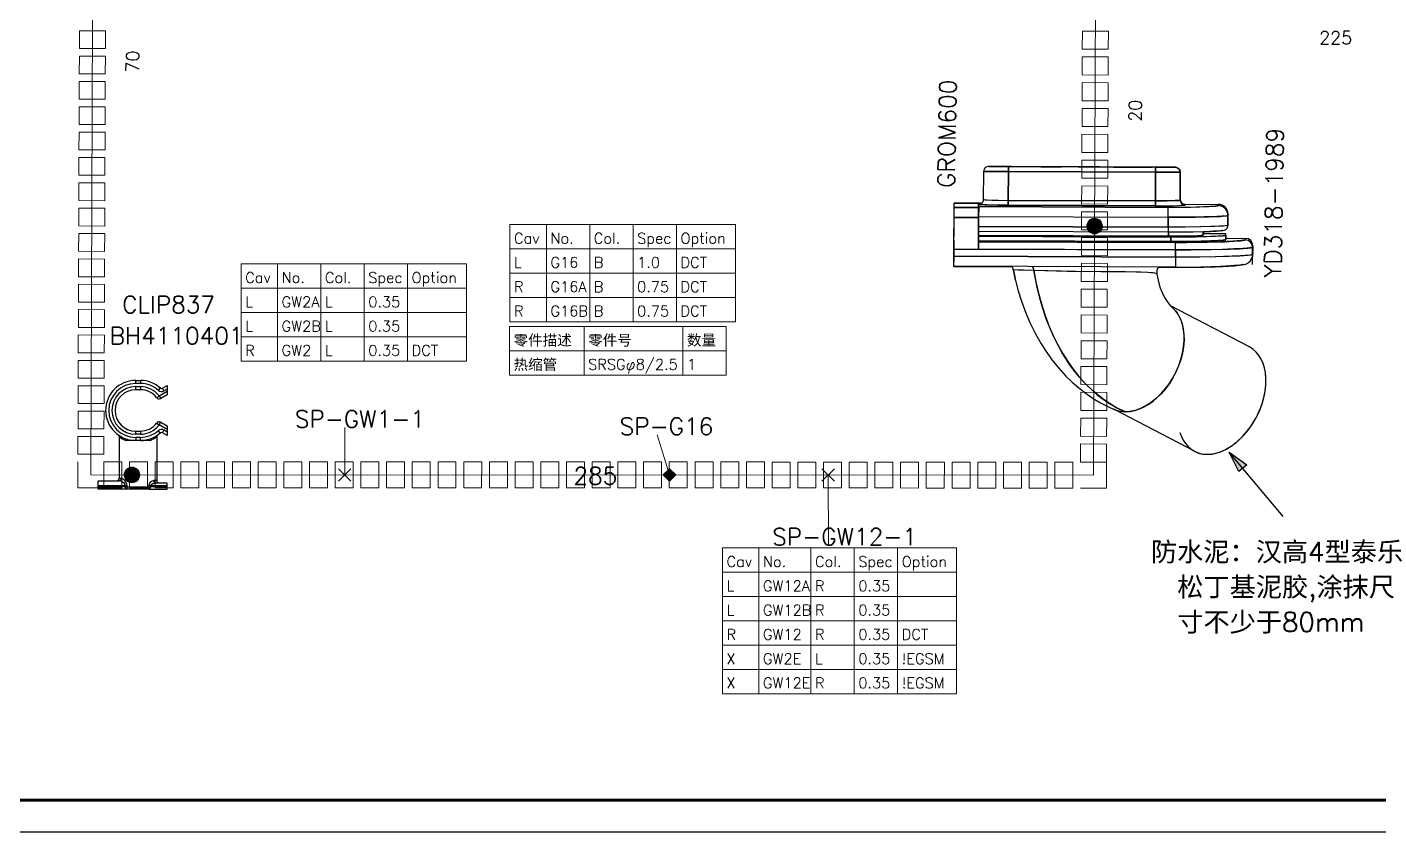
# Model space of a CAD drawing. Header units: millimetres. Extents: x 6 to 3615, y 6 to 858.
# Drawn here: x 1339.8 to 1556.4, y 6.5 to 135.4 of the extents above; entities that cross this region are included whole.
import ezdxf

# ---------------------------------------------------------------- set-up
doc = ezdxf.new("R2010")
doc.units = ezdxf.units.MM
doc.styles.add('Simplex_Style', font='simplex_.ttf')

msp = doc.modelspace()

# ---------------------------------------------------------------- hatches: boundary and pattern name
h = msp.add_hatch(color=0)
edge = h.paths.add_edge_path()
edge.add_arc((1510.82, 103.53), 1.25, 0, 360)
h = msp.add_hatch(color=0)
edge = h.paths.add_edge_path()
edge.add_arc((1510.82, 103.53), 1.25, 0, 360)
for points in [[(1533.92, 64.21), (1532.39, 67.34), (1535.21, 65.3)], [(1442.74, 62.67), (1441.74, 63.67), (1442.74, 64.67), (1443.74, 63.67)]]:
    msp.add_hatch(color=0).paths.add_polyline_path(points)
h = msp.add_hatch(color=0)
edge = h.paths.add_edge_path()
edge.add_arc((1356.62, 63.69), 1.25, 0, 360)
h = msp.add_hatch(color=0)
edge = h.paths.add_edge_path()
edge.add_arc((1356.62, 63.69), 1.25, 0, 360)

# ---------------------------------------------------------------- linework, layer by layer
at = {"color": 0, "linetype": 'Continuous', "lineweight": 13, "flags": 128}
for points in [[(1350.52, 195.73), (1350.03, 63.69)], [(1510.65, 63.66), (1510.98, 140.13)], [(1417.17, 103.76), (1453.29, 103.76)], [(1417.17, 103.76), (1417.17, 88.21)], [(1417.17, 103.76), (1453.29, 103.76)], [(1423.01, 103.76), (1423.01, 88.21)], [(1429.95, 103.76), (1429.95, 88.21)], [(1436.9, 103.76), (1436.9, 88.21)], [(1443.84, 103.76), (1443.84, 88.21)], [(1453.29, 103.76), (1453.29, 88.21)], [(1417.17, 99.88), (1453.29, 99.88)], [(1374.1, 97.46), (1410.22, 97.46)], [(1374.1, 97.46), (1374.1, 81.91)], [(1374.1, 97.46), (1410.22, 97.46)], [(1379.94, 97.46), (1379.94, 81.91)], [(1386.88, 97.46), (1386.88, 81.91)], [(1393.83, 97.46), (1393.83, 81.91)], [(1400.77, 97.46), (1400.77, 81.91)], [(1410.22, 97.46), (1410.22, 81.91)], [(1417.17, 95.99), (1453.29, 95.99)], [(1374.1, 93.57), (1410.22, 93.57)], [(1417.17, 92.1), (1453.29, 92.1)], [(1374.1, 89.68), (1410.22, 89.68)], [(1417.1, 87.44), (1451.82, 87.44)], [(1417.1, 87.44), (1417.1, 79.66)], [(1417.1, 87.44), (1451.82, 87.44)], [(1417.17, 88.21), (1453.29, 88.21)], [(1429.04, 87.44), (1429.04, 79.66)], [(1444.88, 87.44), (1444.88, 79.66)], [(1451.82, 87.44), (1451.82, 79.66)], [(1374.1, 85.79), (1410.22, 85.79)], [(1417.1, 83.55), (1451.82, 83.55)], [(1374.1, 81.91), (1410.22, 81.91)], [(1417.1, 79.66), (1451.82, 79.66)], [(1390.71, 63.68), (1390.71, 71.27)], [(1442.74, 63.67), (1440.75, 70.09)], [(1350.03, 63.69), (1510.65, 63.66)], [(1389.71, 64.68), (1391.71, 62.68)], [(1389.71, 62.68), (1391.71, 64.68)], [(1467.16, 64.67), (1469.16, 62.67)], [(1467.16, 62.67), (1469.16, 64.67)], [(1468.16, 63.67), (1468.18, 52.41)], [(1451.22, 51.98), (1488.72, 51.98)], [(1451.22, 51.98), (1451.22, 28.65)], [(1451.22, 51.98), (1488.72, 51.98)], [(1457.05, 51.98), (1457.05, 28.65)], [(1465.39, 51.98), (1465.39, 28.65)], [(1472.33, 51.98), (1472.33, 28.65)], [(1479.28, 51.98), (1479.28, 28.65)], [(1488.72, 51.98), (1488.72, 28.65)], [(1451.22, 48.09), (1488.72, 48.09)], [(1451.22, 44.2), (1488.72, 44.2)], [(1451.22, 40.32), (1488.72, 40.32)], [(1451.22, 36.43), (1488.72, 36.43)], [(1451.22, 32.54), (1488.72, 32.54)], [(1451.22, 28.65), (1488.72, 28.65)]]:
    msp.add_lwpolyline(points, dxfattribs=at)
for points in [[(1348.21, 134.82), (1348.2, 131.98), (1352.37, 131.96), (1352.38, 134.81), (1348.21, 134.82)], [(1513.02, 131.86), (1513.04, 134.75), (1508.87, 134.77), (1508.86, 131.88), (1513.02, 131.86)], [(1348.2, 130.76), (1348.19, 127.92), (1352.35, 127.9), (1352.36, 130.74), (1348.2, 130.76)], [(1513.01, 127.72), (1513.02, 130.62), (1508.85, 130.64), (1508.84, 127.74), (1513.01, 127.72)], [(1348.18, 126.7), (1348.17, 123.86), (1352.34, 123.84), (1352.35, 126.68), (1348.18, 126.7)], [(1512.99, 123.59), (1513, 126.49), (1508.84, 126.5), (1508.82, 123.61), (1512.99, 123.59)], [(1348.17, 122.64), (1348.16, 119.8), (1352.32, 119.78), (1352.33, 122.62), (1348.17, 122.64)], [(1512.97, 119.46), (1512.98, 122.35), (1508.82, 122.37), (1508.81, 119.48), (1512.97, 119.46)], [(1348.15, 118.58), (1348.14, 115.73), (1352.31, 115.72), (1352.32, 118.56), (1348.15, 118.58)], [(1512.95, 115.33), (1512.97, 118.22), (1508.8, 118.24), (1508.79, 115.34), (1512.95, 115.33)], [(1348.14, 114.52), (1348.13, 111.67), (1352.29, 111.66), (1352.3, 114.5), (1348.14, 114.52)], [(1512.94, 111.19), (1512.95, 114.09), (1508.78, 114.1), (1508.77, 111.21), (1512.94, 111.19)], [(1348.12, 110.46), (1348.11, 107.61), (1352.28, 107.6), (1352.29, 110.44), (1348.12, 110.46)], [(1512.92, 107.06), (1512.93, 109.95), (1508.76, 109.97), (1508.75, 107.08), (1512.92, 107.06)], [(1348.11, 106.39), (1348.1, 103.55), (1352.26, 103.54), (1352.27, 106.38), (1348.11, 106.39)], [(1512.9, 102.93), (1512.91, 105.82), (1508.75, 105.84), (1508.73, 102.94), (1512.9, 102.93)], [(1348.09, 102.33), (1348.08, 99.49), (1352.25, 99.48), (1352.26, 102.32), (1348.09, 102.33)], [(1512.88, 98.79), (1512.9, 101.69), (1508.73, 101.7), (1508.72, 98.81), (1512.88, 98.79)], [(1348.08, 98.27), (1348.07, 95.43), (1352.23, 95.41), (1352.24, 98.26), (1348.08, 98.27)], [(1512.87, 94.66), (1512.88, 97.55), (1508.71, 97.57), (1508.7, 94.68), (1512.87, 94.66)], [(1348.06, 94.21), (1348.05, 91.37), (1352.22, 91.35), (1352.23, 94.2), (1348.06, 94.21)], [(1512.85, 90.53), (1512.86, 93.42), (1508.69, 93.44), (1508.68, 90.55), (1512.85, 90.53)], [(1348.05, 90.15), (1348.04, 87.31), (1352.2, 87.29), (1352.21, 90.14), (1348.05, 90.15)], [(1512.83, 86.39), (1512.84, 89.29), (1508.68, 89.31), (1508.66, 86.41), (1512.83, 86.39)], [(1348.03, 86.09), (1348.02, 83.25), (1352.19, 83.23), (1352.2, 86.07), (1348.03, 86.09)], [(1512.81, 82.26), (1512.83, 85.16), (1508.66, 85.17), (1508.65, 82.28), (1512.81, 82.26)], [(1348.02, 82.03), (1348.01, 79.19), (1352.17, 79.17), (1352.18, 82.01), (1348.02, 82.03)], [(1512.8, 78.13), (1512.81, 81.02), (1508.64, 81.04), (1508.63, 78.15), (1512.8, 78.13)], [(1348, 77.97), (1347.99, 75.13), (1352.16, 75.11), (1352.17, 77.95), (1348, 77.97)], [(1512.78, 74), (1512.79, 76.89), (1508.62, 76.91), (1508.61, 74.01), (1512.78, 74)], [(1347.99, 73.91), (1347.98, 71.07), (1352.14, 71.05), (1352.15, 73.89), (1347.99, 73.91)], [(1512.76, 69.86), (1512.77, 72.76), (1508.61, 72.77), (1508.59, 69.88), (1512.76, 69.86)], [(1347.97, 69.85), (1347.96, 67), (1352.13, 66.99), (1352.14, 69.83), (1347.97, 69.85)], [(1512.74, 65.73), (1512.76, 68.62), (1508.59, 68.64), (1508.58, 65.75), (1512.74, 65.73)], [(1347.96, 65.79), (1347.94, 61.6)], [(1352.12, 65.77), (1352.12, 65.77)], [(1352.12, 65.77), (1352.12, 65.77)], [(1352.12, 61.6), (1355, 61.6), (1355, 65.77), (1352.12, 65.77), (1352.12, 61.6)], [(1356.24, 61.6), (1359.12, 61.6), (1359.12, 65.77), (1356.24, 65.77), (1356.24, 61.6)], [(1360.36, 61.6), (1363.24, 61.6), (1363.24, 65.77), (1360.36, 65.77), (1360.36, 61.6)], [(1364.47, 61.6), (1367.36, 61.6), (1367.36, 65.77), (1364.47, 65.77), (1364.47, 61.6)], [(1368.59, 61.6), (1371.47, 61.6), (1371.47, 65.77), (1368.59, 65.77), (1368.59, 61.6)], [(1372.71, 61.6), (1375.59, 61.6), (1375.59, 65.77), (1372.71, 65.77), (1372.71, 61.6)], [(1376.83, 61.6), (1379.71, 61.6), (1379.71, 65.77), (1376.83, 65.77), (1376.83, 61.6)], [(1380.94, 61.6), (1383.82, 61.6), (1383.82, 65.77), (1380.94, 65.77), (1380.94, 61.6)], [(1385.06, 61.6), (1387.94, 61.6), (1387.94, 65.77), (1385.06, 65.77), (1385.06, 61.6)], [(1389.18, 61.6), (1392.06, 61.6), (1392.06, 65.76), (1389.18, 65.77), (1389.18, 61.6)], [(1393.29, 61.6), (1396.18, 61.6), (1396.18, 65.76), (1393.29, 65.76), (1393.29, 61.6)], [(1397.41, 61.6), (1400.29, 61.6), (1400.29, 65.76), (1397.41, 65.76), (1397.41, 61.6)], [(1401.53, 61.6), (1404.41, 61.6), (1404.41, 65.76), (1401.53, 65.76), (1401.53, 61.6)], [(1405.65, 61.6), (1408.53, 61.6), (1408.53, 65.76), (1405.65, 65.76), (1405.65, 61.6)], [(1409.76, 61.6), (1412.64, 61.6), (1412.65, 65.76), (1409.76, 65.76), (1409.76, 61.6)], [(1413.88, 61.59), (1416.76, 61.59), (1416.76, 65.76), (1413.88, 65.76), (1413.88, 61.59)], [(1418, 61.59), (1420.88, 61.59), (1420.88, 65.76), (1418, 65.76), (1418, 61.59)], [(1422.11, 61.59), (1425, 61.59), (1425, 65.76), (1422.12, 65.76), (1422.11, 61.59)], [(1426.23, 61.59), (1429.11, 61.59), (1429.11, 65.76), (1426.23, 65.76), (1426.23, 61.59)], [(1430.35, 61.59), (1433.23, 61.59), (1433.23, 65.76), (1430.35, 65.76), (1430.35, 61.59)], [(1434.47, 61.59), (1437.35, 61.59), (1437.35, 65.76), (1434.47, 65.76), (1434.47, 61.59)], [(1438.58, 61.59), (1441.47, 61.59), (1441.47, 65.76), (1438.58, 65.76), (1438.58, 61.59)], [(1442.7, 61.59), (1445.58, 61.59), (1445.58, 65.76), (1442.7, 65.76), (1442.7, 61.59)], [(1446.82, 61.59), (1449.7, 61.59), (1449.7, 65.76), (1446.82, 65.76), (1446.82, 61.59)], [(1450.93, 61.59), (1453.82, 61.59), (1453.82, 65.76), (1450.94, 65.76), (1450.93, 61.59)], [(1455.05, 61.59), (1457.93, 61.59), (1457.93, 65.76), (1455.05, 65.76), (1455.05, 61.59)], [(1459.17, 61.59), (1462.05, 61.59), (1462.05, 65.75), (1459.17, 65.75), (1459.17, 61.59)], [(1463.29, 61.59), (1466.17, 61.59), (1466.17, 65.75), (1463.29, 65.75), (1463.29, 61.59)], [(1467.4, 61.59), (1470.29, 61.59), (1470.29, 65.75), (1467.4, 65.75), (1467.4, 61.59)], [(1471.52, 61.59), (1474.4, 61.59), (1474.4, 65.75), (1471.52, 65.75), (1471.52, 61.59)], [(1475.64, 61.59), (1478.52, 61.59), (1478.52, 65.75), (1475.64, 65.75), (1475.64, 61.59)], [(1479.76, 61.59), (1482.64, 61.58), (1482.64, 65.75), (1479.76, 65.75), (1479.76, 61.59)], [(1483.87, 61.58), (1486.75, 61.58), (1486.76, 65.75), (1483.87, 65.75), (1483.87, 61.58)], [(1487.99, 61.58), (1490.87, 61.58), (1490.87, 65.75), (1487.99, 65.75), (1487.99, 61.58)], [(1492.11, 61.58), (1494.99, 61.58), (1494.99, 65.75), (1492.11, 65.75), (1492.11, 61.58)], [(1496.22, 61.58), (1499.11, 61.58), (1499.11, 65.75), (1496.22, 65.75), (1496.22, 61.58)], [(1500.34, 61.58), (1503.22, 61.58), (1503.22, 65.75), (1500.34, 65.75), (1500.34, 61.58)], [(1504.46, 61.58), (1507.34, 61.58), (1507.34, 65.75), (1504.46, 65.75), (1504.46, 61.58)], [(1508.58, 65.75), (1508.58, 65.75)], [(1508.58, 65.75), (1508.58, 65.75)], [(1512.73, 61.58), (1512.74, 65.73)], [(1441.74, 63.67), (1442.74, 64.67), (1443.74, 63.67), (1442.74, 62.67)], [(1347.94, 61.6), (1352.12, 61.6)], [(1508.58, 61.58), (1512.73, 61.58)]]:
    msp.add_lwpolyline(points, close=True, dxfattribs=at)
at = {"color": 0, "linetype": 'Continuous', "lineweight": 30, "flags": 128}
for points in [[(1493.86, 113.07), (1497.01, 113.06), (1497.01, 112.27), (1497.01, 113.06), (1493.86, 113.07)], [(1494.12, 113.07), (1494.13, 113.07), (1494.07, 113.07)], [(1494.13, 113.07), (1497.53, 113.06), (1494.13, 113.07)], [(1497.52, 113.06), (1497.53, 113.06), (1494.13, 113.07), (1497.52, 113.06)], [(1497.01, 113.06), (1520.61, 112.96), (1497.01, 113.06)], [(1508.38, 113.01), (1497.53, 113.06), (1497.53, 113.06)], [(1498.55, 113.05), (1500.58, 113.05)], [(1502.22, 113.04), (1505.51, 113.03)], [(1508.21, 113.01), (1512.01, 113)], [(1508.3, 113.01), (1511.6, 113), (1508.3, 113.01)], [(1513.97, 112.99), (1511.6, 113)], [(1513.88, 112.99), (1520.11, 112.96)], [(1513.9, 112.99), (1520.12, 112.96)], [(1514.29, 112.99), (1517.47, 112.97)], [(1518.8, 112.97), (1520.06, 112.96)], [(1520.6, 112.96), (1520.1, 112.96)], [(1524.52, 107.69), (1524.54, 112.16), (1520.61, 112.17), (1520.61, 112.96), (1520.61, 112.17), (1524.54, 112.16), (1524.52, 107.69), (1524.52, 107.83)], [(1523.68, 112.95), (1523.76, 112.95), (1520.61, 112.96), (1523.76, 112.95), (1520.61, 112.96)], [(1523.68, 112.95), (1523.97, 112.92), (1524.18, 112.82), (1524.36, 112.67), (1524.48, 112.47), (1524.54, 112.26), (1524.54, 112.16)], [(1493.05, 107.81), (1493.07, 112.29), (1497.01, 112.27), (1496.99, 107.65), (1497.01, 112.27), (1493.07, 112.29)], [(1520.59, 107.56), (1520.61, 112.17), (1497.01, 112.27), (1520.61, 112.17), (1520.58, 106.77), (1520.59, 107.56)], [(1524.52, 107.82), (1524.54, 112.16)], [(1488.27, 97.12), (1488.31, 106.5)], [(1492.21, 99.84), (1523.78, 99.71), (1488.28, 99.86), (1488.31, 106.5), (1488.31, 106.45)], [(1488.31, 106.5), (1488.32, 107.17), (1488.32, 107.19)], [(1488.31, 106.5), (1488.32, 107.19), (1488.32, 107.19), (1488.53, 107.19), (1488.32, 107.19), (1490.5, 107.18)], [(1492.25, 106.49), (1492.25, 106.59), (1492.25, 106.49), (1488.31, 106.5), (1492.25, 106.49), (1492.25, 106.45)], [(1492.57, 107.18), (1492.25, 107.18), (1492.25, 107.18), (1492.25, 107.18), (1488.32, 107.19)], [(1488.32, 107.19), (1492.53, 107.17), (1492.64, 107.18), (1492.64, 107.18)], [(1490.5, 107.18), (1488.53, 107.19), (1492.25, 107.18), (1492.25, 107.17), (1492.26, 107.18)], [(1492.23, 104.91), (1492.24, 106.01), (1492.25, 106.46), (1492.25, 106.49)], [(1492.25, 105.87), (1492.25, 105.94), (1492.23, 105.85), (1492.24, 106.33), (1492.25, 106.28)], [(1492.27, 106.66), (1492.27, 106.65), (1492.26, 106.47), (1492.24, 105.09)], [(1492.25, 107.18), (1492.53, 107.17), (1492.32, 107.18)], [(1492.25, 107.17), (1492.25, 107.07), (1492.25, 106.59)], [(1492.25, 106.66), (1492.25, 107.08), (1492.25, 107.17)], [(1492.27, 106.66), (1522.63, 106.53), (1492.25, 106.66), (1492.25, 106.59)], [(1492.25, 106.41), (1492.25, 106.44)], [(1492.24, 106.37), (1492.25, 106.44), (1492.25, 106.41), (1492.24, 106.37)], [(1492.25, 106.38), (1492.25, 106.41)], [(1492.25, 106.33), (1492.25, 106.37)], [(1492.25, 106.28), (1492.25, 106.33)], [(1492.25, 106.23), (1492.25, 106.28), (1492.25, 106.22)], [(1492.25, 106.17), (1492.25, 106.22), (1492.25, 106.16)], [(1492.25, 106.1), (1492.25, 106.16), (1492.25, 106.09)], [(1496.99, 106.86), (1494.79, 106.89), (1493.56, 106.93), (1492.69, 106.97), (1492.36, 107), (1492.28, 107.01), (1492.27, 107.02), (1492.26, 107.02), (1492.26, 107.03), (1492.27, 107.03)], [(1492.26, 107.03), (1492.26, 107.02)], [(1492.26, 107.02), (1492.27, 107.02), (1492.3, 107.01), (1492.57, 106.98)], [(1492.27, 107.03), (1492.4, 107.13), (1492.53, 107.17)], [(1492.53, 107.17), (1492.65, 107.18)], [(1492.57, 107.18), (1492.53, 107.17)], [(1492.57, 106.98), (1493.26, 106.94), (1495.31, 106.88), (1496.99, 106.86)], [(1492.64, 107.18), (1492.71, 107.2), (1492.77, 107.21)], [(1492.71, 107.19), (1492.72, 107.2)], [(1493.05, 107.81), (1493.05, 107.81), (1493.06, 107.8), (1493.06, 107.8), (1493.08, 107.79), (1493.32, 107.76), (1494.34, 107.7), (1496.99, 107.65)], [(1493.05, 107.81), (1493.05, 107.81), (1493.06, 107.81), (1493.06, 107.8), (1493.07, 107.8), (1493.12, 107.79), (1493.6, 107.74), (1495.38, 107.67), (1496.99, 107.64)], [(1497.09, 106.86), (1520.58, 106.77), (1496.99, 106.86), (1496.99, 107.65), (1496.99, 106.86), (1497.09, 106.86)], [(1496.99, 107.65), (1520.59, 107.56), (1496.99, 107.65)], [(1520.58, 106.77), (1523.39, 106.79), (1524.45, 106.82), (1525.1, 106.86), (1525.27, 106.88), (1525.3, 106.89), (1525.3, 106.89), (1525.31, 106.89), (1525.31, 106.9)], [(1520.58, 106.77), (1522.65, 106.78), (1524.4, 106.82), (1525.14, 106.86), (1525.26, 106.88), (1525.29, 106.89), (1525.3, 106.89), (1525.31, 106.89), (1525.31, 106.9)], [(1524.52, 107.69), (1524.52, 107.68), (1524.52, 107.68), (1524.51, 107.68), (1524.46, 107.67), (1524.18, 107.63), (1523.74, 107.61), (1522.58, 107.57), (1520.59, 107.56)], [(1520.59, 107.55), (1522.39, 107.57), (1523.79, 107.61), (1524.34, 107.65), (1524.5, 107.67), (1524.52, 107.68), (1524.52, 107.68), (1524.52, 107.69)], [(1522.6, 104.96), (1522.61, 106.06), (1522.63, 106.51), (1522.63, 106.53)], [(1522.6, 104.96), (1522.61, 106.06), (1522.63, 106.51), (1522.63, 106.53)], [(1522.63, 106.53), (1526.26, 106.56), (1529.13, 106.65), (1530.26, 106.73), (1530.54, 106.78), (1530.59, 106.79), (1530.6, 106.8), (1530.61, 106.8), (1530.61, 106.81)], [(1530.61, 106.81), (1530.6, 106.8), (1530.6, 106.8), (1530.59, 106.79), (1530.45, 106.76), (1530.19, 106.72), (1529.34, 106.66), (1527.13, 106.58), (1524.45, 106.53), (1522.63, 106.53)], [(1525.31, 106.9), (1525.31, 107.03), (1525.31, 106.9)], [(1525.31, 107.03), (1530.64, 107.01), (1530.61, 106.81), (1530.64, 107.01)], [(1488.28, 98.7), (1523.78, 98.55), (1488.28, 98.7), (1488.28, 99.86), (1492.22, 99.84), (1492.24, 104.91), (1492.22, 99.84)], [(1492.24, 104.91), (1492.24, 105.05), (1492.24, 104.91), (1488.31, 104.93), (1492.23, 104.91), (1492.23, 105.36), (1492.25, 105.27)], [(1492.24, 105.07), (1492.24, 105.16), (1492.24, 105.05)], [(1492.24, 105.09), (1522.6, 104.96)], [(1492.24, 103.47), (1522.59, 103.35), (1492.24, 103.47), (1492.24, 105.09), (1522.6, 104.96), (1522.59, 103.35), (1522.6, 104.96)], [(1492.25, 106.02), (1492.25, 106.09), (1492.25, 106.01)], [(1492.25, 105.95), (1492.25, 106.01), (1492.25, 105.94)], [(1492.25, 105.78), (1492.25, 105.85)], [(1492.25, 105.39), (1492.25, 105.46)], [(1492.25, 105.28), (1492.25, 105.36)], [(1492.24, 105.17), (1492.25, 105.27), (1492.24, 105.16)], [(1532.18, 105.23), (1532.18, 105.22), (1532.17, 105.22), (1532.17, 105.22), (1532.15, 105.21), (1532, 105.18), (1531.63, 105.14), (1530.42, 105.07), (1528.4, 105.01), (1524.4, 104.96), (1522.6, 104.96)], [(1522.6, 104.96), (1526.95, 104.98), (1529.15, 105.03), (1530.92, 105.09), (1531.75, 105.15), (1532.01, 105.18), (1532.15, 105.21), (1532.17, 105.22), (1532.17, 105.23), (1532.18, 105.23)], [(1530.65, 105.08), (1530.98, 105.1)], [(1531.51, 105.13), (1531.22, 105.11)], [(1532.21, 103.86), (1532.17, 103.65), (1532.21, 103.86), (1532.21, 105.43), (1532.18, 105.23)], [(1532.17, 103.65), (1532.18, 105.23), (1532.17, 103.65)], [(1492.23, 101.02), (1523.8, 100.89), (1492.23, 101.02), (1492.23, 101.9), (1523.05, 101.77), (1492.23, 101.9), (1492.24, 102.83), (1492.23, 102.69), (1492.24, 102.83)], [(1492.24, 102.69), (1492.23, 102.69), (1492.23, 102.69)], [(1492.69, 102.04), (1522.64, 101.91), (1492.23, 102.04), (1492.69, 102.04)], [(1492.24, 102.69), (1492.24, 102.69), (1492.24, 102.69), (1492.24, 102.74), (1492.24, 103.47)], [(1522.6, 102.56), (1492.24, 102.69)], [(1532.17, 103.66), (1532.17, 103.65), (1532.16, 103.65), (1532.15, 103.64), (1532.11, 103.63), (1531.72, 103.56), (1530.79, 103.5), (1529.43, 103.44), (1527.78, 103.39), (1525.26, 103.35), (1522.59, 103.34)], [(1532.17, 103.65), (1532.17, 103.65), (1532.16, 103.64), (1532.16, 103.64), (1532.13, 103.63), (1531.89, 103.59), (1531.45, 103.54), (1530.11, 103.46), (1527.86, 103.39), (1525.32, 103.35), (1522.59, 103.35)], [(1522.59, 103.35), (1522.6, 102.58), (1522.6, 102.56), (1522.6, 102.56), (1522.6, 102.56)], [(1522.59, 103.35), (1522.6, 102.58), (1522.6, 102.56), (1522.6, 102.56), (1522.6, 102.56)], [(1522.6, 102.56), (1526.63, 102.59), (1529.32, 102.67), (1530.76, 102.76), (1531.33, 102.82), (1531.61, 102.89), (1531.84, 103.01), (1532.04, 103.22), (1532.15, 103.49)], [(1528.29, 102.63), (1524.45, 102.56), (1522.6, 102.56)], [(1522.64, 101.91), (1522.64, 102.56), (1522.64, 101.91)], [(1528.22, 102.09), (1528.22, 102.09), (1528.22, 102.09), (1528.21, 102.08), (1528.11, 102.06), (1527.92, 102.04), (1527.32, 101.99), (1525.46, 101.94), (1522.64, 101.91)], [(1522.64, 101.91), (1525.07, 101.92), (1527.14, 101.99), (1528.02, 102.05), (1528.17, 102.07), (1528.21, 102.08), (1528.22, 102.08), (1528.22, 102.09), (1528.22, 102.09)], [(1523.05, 101.76), (1527.04, 101.8), (1528.73, 101.85), (1530.18, 101.9), (1531.41, 101.99), (1531.73, 102.04), (1531.8, 102.06), (1531.82, 102.07), (1531.83, 102.08), (1531.83, 102.08)], [(1531.83, 102.08), (1531.83, 102.07), (1531.81, 102.06), (1531.67, 102.03), (1531.41, 101.99), (1530.55, 101.92), (1528.18, 101.82), (1525.26, 101.77), (1523.05, 101.77)], [(1526.07, 101.95), (1524.42, 101.92)], [(1526.66, 101.97), (1525.93, 101.94)], [(1528.29, 102.63), (1526.38, 102.58)], [(1528.22, 102.09), (1528.23, 102.63), (1528.22, 102.09), (1528.26, 102.29)], [(1528.26, 102.61), (1530.25, 102.72), (1530.68, 102.75)], [(1530.3, 102.72), (1528.26, 102.62), (1530.28, 102.72)], [(1528.26, 102.63), (1528.26, 102.3)], [(1531.83, 101.37), (1531.83, 102.08), (1531.83, 101.37), (1531.86, 101.57), (1531.87, 102.28), (1528.26, 102.3)], [(1529.85, 102.7), (1530.81, 102.77), (1531.13, 102.8), (1531.35, 102.85), (1531.37, 102.86), (1531.37, 102.86), (1531.38, 102.87), (1531.38, 102.87)], [(1531.38, 102.87), (1531.38, 102.86), (1531.36, 102.85), (1531.24, 102.82), (1531.01, 102.79), (1529.85, 102.7)], [(1531.07, 101.96), (1531.18, 101.97)], [(1531.83, 102.08), (1531.87, 102.28)], [(1532.16, 103.51), (1532.2, 103.8), (1532.21, 103.86)], [(1488.29, 101.29), (1488.28, 97.85), (1488.28, 97.83), (1488.28, 97.85)], [(1488.28, 97.97), (1488.29, 101.03)], [(1494.63, 101.18), (1523.05, 101.06), (1492.23, 101.19), (1494.63, 101.18)], [(1523.05, 101.06), (1523.05, 101.77), (1523.05, 101.06)], [(1531.83, 101.37), (1531.82, 101.37), (1531.81, 101.36), (1531.68, 101.32), (1531.44, 101.28), (1530.65, 101.22), (1529.41, 101.16), (1527.89, 101.11), (1524.1, 101.06), (1523.05, 101.05)], [(1523.05, 101.06), (1526.86, 101.09), (1528.61, 101.13), (1530.11, 101.19), (1531.18, 101.26), (1531.54, 101.3), (1531.76, 101.34), (1531.81, 101.36), (1531.82, 101.36), (1531.83, 101.37)], [(1523.78, 99.71), (1523.79, 100.53), (1523.8, 100.87), (1523.8, 100.89)], [(1523.78, 99.71), (1523.79, 100.53), (1523.8, 100.87), (1523.8, 100.89)], [(1523.78, 99.7), (1526.23, 99.71), (1529.5, 99.76), (1532.43, 99.84), (1534.05, 99.91), (1535.39, 100.01), (1535.83, 100.06), (1536.1, 100.12), (1536.14, 100.14), (1536.14, 100.15)], [(1536.14, 100.14), (1536.14, 100.14), (1536.13, 100.13), (1536.04, 100.1), (1535.74, 100.05), (1534.63, 99.95), (1533.11, 99.87), (1531.31, 99.8), (1528.02, 99.73), (1523.78, 99.71)], [(1523.78, 98.55), (1523.78, 99.71), (1523.78, 98.55)], [(1523.8, 100.89), (1525.53, 100.89), (1528.84, 100.93), (1531.7, 101.03), (1533.12, 101.1), (1534.22, 101.19), (1534.83, 101.27), (1534.93, 101.3), (1534.96, 101.31), (1534.97, 101.33)], [(1534.97, 101.33), (1534.96, 101.32), (1534.93, 101.3), (1534.71, 101.25), (1534.3, 101.2), (1533.01, 101.1), (1529.94, 100.96), (1526.26, 100.9), (1523.8, 100.89)], [(1524.1, 99.7), (1524.1, 99.71), (1524.1, 99.7)], [(1531.86, 101.57), (1535.01, 101.56), (1534.97, 101.33), (1535.01, 101.56)], [(1534.97, 101.33), (1534.93, 101.3), (1534.84, 101.28)], [(1536.13, 97.38), (1536.14, 100.14)], [(1536.13, 97.38), (1536.15, 100.14), (1536.14, 98.95)], [(1536.18, 99.19), (1536.19, 100.37), (1536.15, 100.14), (1536.14, 100.14), (1536.14, 98.96)], [(1536.18, 100.34), (1536.19, 100.38), (1536.15, 100.14)], [(1488.27, 97.16), (1488.28, 98.67)], [(1488.27, 97.13), (1488.28, 97.82)], [(1488.29, 97.12), (1488.29, 97.13), (1488.29, 97.14), (1488.29, 97.24), (1488.28, 98.7)], [(1536.14, 98.97), (1536.14, 98.96), (1536.11, 98.95), (1535.98, 98.91), (1535.74, 98.87), (1534.96, 98.8), (1534.19, 98.75), (1531.51, 98.64), (1530.18, 98.61), (1524.63, 98.54), (1523.78, 98.54)], [(1536.14, 98.96), (1536.13, 98.95), (1536.1, 98.94), (1535.88, 98.89), (1535.44, 98.84), (1534.1, 98.74), (1532.33, 98.67), (1530.32, 98.61), (1527.71, 98.56), (1523.78, 98.55)], [(1523.78, 98.55), (1523.78, 97.39), (1523.79, 96.98), (1523.79, 96.98), (1523.79, 96.97), (1523.79, 96.97), (1523.79, 96.98)], [(1523.78, 98.55), (1523.78, 97.59), (1523.79, 97.02), (1523.79, 96.98), (1523.79, 96.98), (1523.79, 96.97), (1523.79, 96.97), (1523.79, 96.98)], [(1523.79, 96.97), (1527.89, 97), (1531.39, 97.1), (1533.41, 97.22), (1534.32, 97.3), (1534.8, 97.38), (1535.18, 97.51), (1535.49, 97.69), (1535.75, 97.93), (1535.98, 98.28)], [(1536.1, 98.61), (1536.12, 98.7)], [(1536.1, 98.62), (1536.12, 98.7), (1536.1, 98.62)], [(1536.14, 98.82), (1536.12, 98.69)], [(1536.13, 98.8), (1536.15, 98.89), (1536.14, 98.82)], [(1536.14, 98.83), (1536.15, 98.9), (1536.14, 98.83)], [(1536.15, 98.89), (1536.14, 98.82)], [(1488.27, 97.08), (1492.19, 97.06), (1488.27, 97.08), (1488.27, 97.13), (1488.29, 97.13)], [(1497.6, 97.03), (1492.19, 97.05), (1492.19, 97.06), (1492.19, 97.05), (1488.28, 97.07), (1488.27, 97.08), (1488.27, 97.07)], [(1488.28, 97.13), (1488.28, 97.08)], [(1523.79, 96.97), (1488.29, 97.12)], [(1497.6, 97.03), (1492.19, 97.06), (1492.99, 97.06), (1497.61, 97.03)], [(1501.12, 96.4), (1497.91, 96.51), (1497.81, 96.51), (1497.8, 96.51), (1497.8, 96.51), (1497.8, 96.51)], [(1497.8, 96.51), (1497.83, 96.38)], [(1497.8, 96.51), (1498.16, 94.82), (1498.59, 93.17), (1499.11, 91.51), (1499.74, 89.77), (1500.46, 88.08), (1501.31, 86.37), (1502.26, 84.68), (1502.95, 83.59), (1504, 82.12), (1505.08, 80.78), (1506.24, 79.52), (1507.24, 78.54), (1508.28, 77.63), (1509.47, 76.71), (1510.62, 75.93), (1511.76, 75.24), (1512.93, 74.63), (1514.07, 74.12)], [(1501.12, 96.4), (1498.59, 96.49), (1497.88, 96.51), (1497.81, 96.51), (1497.81, 96.51), (1497.81, 96.5)], [(1497.81, 96.5), (1497.82, 96.5), (1497.81, 96.5), (1497.83, 96.4), (1498.04, 95.39)], [(1498.16, 94.85), (1497.82, 96.51)], [(1520.79, 95.85), (1520.77, 95.88), (1520.75, 95.91), (1520.65, 95.95), (1520.45, 96), (1519.82, 96.07), (1519.35, 96.1), (1518.22, 96.14), (1515.71, 96.18), (1511.83, 96.2), (1506.41, 96.27), (1501.12, 96.4)], [(1515.77, 73.79), (1514.7, 74.29), (1513.93, 74.7), (1513.17, 75.16), (1512.4, 75.67), (1511.66, 76.22), (1510.52, 77.17), (1509.45, 78.2), (1508.42, 79.32), (1507.46, 80.52), (1506.83, 81.39), (1506.22, 82.3), (1505.63, 83.25), (1505.08, 84.23), (1504.35, 85.67), (1503.69, 87.15), (1503.09, 88.67), (1502.53, 90.32), (1502.04, 92.01), (1501.62, 93.72), (1501.35, 95.06), (1501.12, 96.4)], [(1520.8, 95.83), (1520.79, 95.85), (1520.75, 95.89), (1520.64, 95.95), (1520.16, 96.04), (1519.36, 96.1), (1517.52, 96.15), (1512.88, 96.19), (1507.78, 96.25), (1501.12, 96.4)], [(1501.12, 96.4), (1501.44, 94.58), (1501.84, 92.79), (1502.3, 91.07), (1502.84, 89.38), (1503.45, 87.72), (1504.14, 86.11), (1504.88, 84.62), (1505.68, 83.17), (1506.52, 81.83), (1507.39, 80.62), (1508.3, 79.46), (1509.23, 78.43), (1510.2, 77.47), (1511.21, 76.58), (1512.27, 75.76), (1513.33, 75.05), (1514.4, 74.44), (1515.42, 73.94), (1515.77, 73.79)], [(1520.8, 95.83), (1521, 94.85), (1521.3, 93.77), (1521.64, 92.87), (1522.03, 92.09), (1522.43, 91.44), (1522.87, 90.88), (1523.26, 90.5)], [(1521.01, 96.93), (1524.07, 96.92), (1521.01, 96.93)], [(1524.07, 96.91), (1524.07, 96.92), (1524.07, 96.91), (1521.01, 96.93)], [(1524.07, 96.91), (1528.13, 96.95), (1531.36, 97.07), (1533.31, 97.19), (1534.32, 97.3), (1534.68, 97.36)], [(1524.07, 96.92), (1528.27, 96.96), (1530.19, 97.02), (1531.89, 97.1), (1532.96, 97.17), (1533.8, 97.25)], [(1533.83, 97.25), (1532.61, 97.14), (1531.02, 97.05), (1527.87, 96.95), (1524.07, 96.92)], [(1527.97, 97.01), (1531.12, 97.09), (1533.16, 97.2), (1533.9, 97.27), (1534.42, 97.34), (1534.54, 97.38), (1534.56, 97.39), (1534.56, 97.39)], [(1534.56, 97.39), (1534.55, 97.39), (1534.53, 97.37), (1534.37, 97.33), (1534.08, 97.29), (1533.16, 97.2)], [(1515.77, 73.79), (1516.52, 73.84), (1517.28, 74), (1518.03, 74.25), (1518.78, 74.6), (1519.5, 75.02), (1520.19, 75.51), (1520.86, 76.07), (1521.56, 76.76), (1522.2, 77.51), (1522.8, 78.32), (1523.37, 79.23), (1523.88, 80.19), (1524.3, 81.18), (1524.65, 82.2), (1524.91, 83.2), (1525.08, 84.19), (1525.16, 85.19), (1525.15, 86.07), (1525.06, 86.94), (1524.89, 87.77), (1524.62, 88.57), (1524.25, 89.3), (1524.03, 89.64), (1523.78, 89.96), (1523.53, 90.24), (1523.26, 90.5)], [(1523.26, 90.5), (1523.54, 90.24), (1523.79, 89.95), (1524.03, 89.64), (1524.24, 89.32), (1524.59, 88.62), (1524.86, 87.86), (1525.04, 87.06), (1525.14, 86.22), (1525.16, 85.22), (1525.08, 84.2), (1524.9, 83.17), (1524.64, 82.15), (1524.29, 81.15), (1523.86, 80.17), (1523.36, 79.22), (1522.8, 78.32), (1522.16, 77.46), (1521.48, 76.68), (1520.73, 75.96), (1520.28, 75.58), (1519.83, 75.24), (1519.19, 74.83), (1518.55, 74.48), (1517.88, 74.19)], [(1535.56, 84.23), (1522.98, 90.77)], [(1524.49, 70.46), (1524.73, 69.82), (1525.03, 69.23), (1525.38, 68.72), (1525.77, 68.27), (1526.32, 67.79), (1526.93, 67.43), (1527.58, 67.18), (1528.26, 67.03), (1528.98, 66.99), (1529.72, 67.05), (1530.48, 67.22), (1531.25, 67.49), (1532.01, 67.86), (1532.85, 68.38), (1533.68, 69.02), (1534.47, 69.76), (1535.23, 70.62), (1535.94, 71.57), (1536.49, 72.46), (1536.99, 73.4), (1537.41, 74.39), (1537.76, 75.41), (1538.02, 76.45), (1538.18, 77.41), (1538.26, 78.36), (1538.26, 79.27), (1538.18, 80.07), (1538.03, 80.81), (1537.82, 81.5), (1537.51, 82.2), (1537.15, 82.81), (1536.72, 83.35), (1536.24, 83.79), (1535.79, 84.1), (1535.32, 84.35)], [(1530.99, 67.38), (1531.81, 67.74), (1532.61, 68.21), (1533.38, 68.76), (1534.11, 69.39), (1534.8, 70.1), (1535.43, 70.86), (1536.02, 71.68), (1536.67, 72.77), (1537.22, 73.91), (1537.66, 75.09), (1537.94, 76.07), (1538.14, 77.07), (1538.24, 78.07), (1538.26, 79.05), (1538.18, 80.06), (1538.09, 80.56), (1537.97, 81.04), (1537.76, 81.65), (1537.5, 82.22), (1537.19, 82.75), (1536.72, 83.34), (1536.17, 83.83), (1535.56, 84.23)], [(1357.22, 78.82), (1357.97, 78.82)], [(1357.97, 78.82), (1357.97, 78.32), (1357.22, 78.32), (1357.22, 78.82)], [(1361.51, 77.58), (1362.26, 78.01), (1362.26, 76.5), (1361.23, 75.91)], [(1357.22, 77.32), (1357.22, 77.82), (1357.97, 77.82), (1357.97, 77.32)], [(1357.97, 77.32), (1357.22, 77.32)], [(1360.59, 76.04), (1360.98, 76.35), (1362.26, 77.08)], [(1361.16, 77.61), (1360.83, 77.24)], [(1360.98, 76.35), (1361.23, 75.91)], [(1362.26, 77.43), (1361.76, 77.14), (1361.51, 77.58)], [(1526.85, 67.46), (1513.92, 74.19)], [(1517.88, 74.19), (1517.31, 74.01), (1516.73, 73.88), (1516.17, 73.81), (1515.61, 73.8), (1515.08, 73.85), (1514.56, 73.96), (1514.07, 74.12)], [(1360.58, 71.98), (1360.98, 71.68)], [(1362.26, 70.94), (1360.98, 71.68), (1361.23, 72.11)], [(1361.23, 72.11), (1362.26, 71.52), (1362.26, 70.01), (1361.51, 70.44)], [(1354.47, 70.06), (1354.52, 70.03)], [(1354.59, 69.82), (1354.59, 63.14)], [(1357.22, 70.7), (1357.97, 70.7)], [(1357.97, 70.7), (1357.97, 70.2), (1357.22, 70.2), (1357.22, 70.7)], [(1357.97, 69.2), (1357.97, 69.7), (1357.22, 69.7), (1357.22, 69.2)], [(1360.6, 69.82), (1360.6, 62.79)], [(1360.71, 70.06), (1360.67, 70.03)], [(1360.7, 70.05), (1360.72, 70.06)], [(1361.16, 70.41), (1360.83, 70.78)], [(1361.51, 70.44), (1361.76, 70.88), (1362.26, 70.59)], [(1359.51, 69.2), (1355.68, 69.2)], [(1526.85, 67.46), (1527.49, 67.19), (1528.19, 67.03), (1528.91, 66.98), (1529.65, 67.03), (1530.32, 67.17), (1530.99, 67.38)], [(1541.06, 57.01), (1532.39, 67.34)], [(1354.56, 62.74), (1354.72, 62.78), (1354.88, 62.96), (1354.92, 63.14)], [(1354.59, 63.14), (1354.92, 63.14)], [(1355.83, 61.94), (1355.78, 62.24), (1355.66, 62.51), (1355.46, 62.79), (1355.23, 63.01), (1355.01, 63.13), (1354.92, 63.14)], [(1355.87, 61.38), (1351.23, 61.38), (1351.23, 62.74), (1354.56, 62.74)], [(1355.59, 61.94), (1351.23, 61.94)], [(1355.83, 61.78), (1355.83, 61.94), (1355.59, 61.94), (1355.59, 61.78), (1351.23, 61.78)], [(1355.59, 61.94), (1355.56, 62.08), (1355.49, 62.21), (1355.36, 62.36), (1355.03, 62.59), (1354.71, 62.72), (1354.56, 62.74)], [(1355.83, 61.78), (1355.59, 61.78)], [(1355.86, 61.38), (1355.76, 61.41), (1355.68, 61.49), (1355.61, 61.62), (1355.59, 61.78)], [(1355.83, 61.78), (1359.36, 61.78), (1359.36, 61.98), (1359.6, 61.98)], [(1355.87, 61.38), (1355.87, 61.39), (1355.87, 61.39), (1355.86, 61.4), (1355.84, 61.48), (1355.83, 61.78)], [(1359.31, 61.38), (1355.87, 61.38), (1355.86, 61.39)], [(1359.32, 61.39), (1359.31, 61.38), (1362.25, 61.38), (1362.25, 62.38), (1360.39, 62.38)], [(1359.31, 61.38), (1359.32, 61.39), (1359.32, 61.39), (1359.33, 61.4), (1359.34, 61.48), (1359.36, 61.78)], [(1359.32, 61.38), (1359.42, 61.41), (1359.51, 61.49), (1359.57, 61.62), (1359.6, 61.78)], [(1359.36, 61.98), (1359.38, 62.14), (1359.43, 62.28), (1359.56, 62.5), (1359.74, 62.66), (1359.9, 62.75), (1360.05, 62.79)], [(1359.6, 61.78), (1359.36, 61.78)], [(1359.6, 61.98), (1359.6, 62.03), (1359.64, 62.1), (1359.8, 62.22), (1359.97, 62.3), (1360.22, 62.37), (1360.39, 62.38)], [(1362.25, 61.78), (1359.6, 61.78), (1359.6, 61.98), (1362.25, 61.98)], [(1360.6, 62.79), (1360.05, 62.79)], [(1360.05, 62.79), (1360.12, 62.55), (1360.19, 62.46), (1360.29, 62.4), (1360.39, 62.38)], [(1208.83, 6.51), (3615.15, 6.51)]]:
    msp.add_lwpolyline(points, dxfattribs=at)
msp.add_lwpolyline([(1532.39, 67.34), (1535.21, 65.3), (1533.92, 64.21)], close=True, dxfattribs=at)
at = {"color": 0, "linetype": 'Continuous', "lineweight": 70, "flags": 128}
msp.add_lwpolyline([(26.83, 11.57), (3610.09, 11.57)], dxfattribs=at)
at = {"color": 0, "linetype": 'Continuous', "lineweight": 13}
for centre in [(1510.82, 103.53), (1510.82, 103.53), (1356.62, 63.69), (1356.62, 63.69)]:
    msp.add_circle(centre, 1.25, dxfattribs=at)
at = {"color": 0, "linetype": 'Continuous', "lineweight": 30}
for centre, radius, start, end in [((1493.86, 112.29), 0.781, 88.7561, 179.7561), ((1523.76, 112.16), 0.781, -1.2439, 89.7561), ((1523.76, 112.16), 0.781, -1.2439, 89.7561), ((1523.76, 112.16), 0.781, -1.2439, 89.7561), ((1523.75, 112.16), 0.786, -0.2439, 73.7561), ((1492.27, 107.82), 0.786, -90.2439, -44.2439), ((1492.27, 107.8), 0.768, -90.2439, -48.2439), ((1492.69, 106.6), 0.607, 119.7561, 133.7561), ((1492.58, 106.81), 0.362, 96.7561, 121.7561), ((1492.51, 108.2), 1.03, -89.2439, -83.2439), ((1492.58, 107.64), 0.469, -81.2439, -62.2439), ((1492.28, 107.81), 0.776, -45.2439, -0.2439), ((1525.32, 107.83), 0.792, 179.7561, -90.2439), ((1525.32, 107.69), 0.792, 179.7561, -90.2439), ((1525.47, 107.7), 0.951, -178.2439, -172.2439), ((1525.31, 107.68), 0.786, -172.2439, -90.2439), ((1530.61, 105.24), 1.57, -0.2439, 89.7561), ((1530.61, 105.24), 1.57, -0.2439, 89.7561), ((1530.64, 105.44), 1.57, -0.2439, 89.7561), ((1531.32, 103.67), 0.852, -12.2439, -1.2439), ((1531.07, 103.69), 1.1, -10.2439, -2.2439), ((1519.55, 103.67), 12.49, -12.2439, -10.2439), ((1534.96, 100.14), 1.18, -0.2439, 89.7561), ((1534.96, 100.14), 1.18, -0.2439, 89.7561), ((1534.96, 100.14), 1.18, -0.2439, 89.7561), ((1534.96, 100.14), 1.18, -0.2439, 89.7561), ((1535, 100.38), 1.18, -0.2439, 89.7561), ((1534.62, 98.95), 1.52, -26.2439, -0.2439), ((1534.47, 98.98), 1.68, -16.2439, -2.2439), ((1538.59, 98.66), 2.47, 166.7561, 172.7561), ((1534.05, 99.25), 2.13, -9.2439, -1.2439), ((1496.3, 96.23), 1.53, 10.7561, 33.7561), ((1499.23, 96.15), 1.91, 6.7561, 28.7561), ((1499.23, 96.15), 1.91, 6.7561, 28.7561), ((1522.33, 96.1), 1.56, 145.7561, -170.2439), ((1357.22, 74.01), 4.81, 89.9916, -90.0084), ((1357.22, 74.01), 4.31, 89.9916, -90.0084), ((1357.97, 74.01), 4.81, 47.9916, 89.9916), ((1357.97, 74.01), 4.31, 47.9916, 89.9916), ((1357.22, 74.01), 3.81, 89.9916, -90.0084), ((1357.22, 74.01), 3.31, 89.9916, -90.0084), ((1357.97, 74.01), 3.81, 37.9916, 89.9916), ((1357.97, 74.01), 3.31, 37.9916, 89.9916), ((1360.98, 76.35), 0.5, -142.0084, -60.0084), ((1361.36, 77.84), 0.802, -132.0084, -60.0084), ((1361.36, 77.84), 0.299, -132.0084, -60.0084), ((1515.76, 78.31), 4.52, -112.2439, -90.2439), ((1357.97, 74.01), 3.31, -90.0084, -38.0084), ((1357.97, 74.01), 3.81, -90.0084, -38.0084), ((1360.98, 71.68), 0.5, 59.9916, 141.9916), ((1354.29, 69.82), 0.299, -0.0084, 53.9916), ((1357.36, 73.41), 4.54, -128.0084, -112.0084), ((1357.97, 74.01), 4.31, -90.0084, -48.0084), ((1357.97, 74.01), 4.81, -90.0084, -48.0084), ((1357.83, 73.41), 4.54, -68.0084, -52.0084), ((1360.9, 69.82), 0.299, 130.9916, 179.9916), ((1361.36, 70.18), 0.802, 59.9916, 131.9916), ((1361.36, 70.18), 0.299, 59.9916, 131.9916), ((1354.19, 63.14), 0.401, -90.0084, -0.0084), ((1361, 62.79), 0.401, 179.9916, -90.0084)]:
    msp.add_arc(centre, radius, start, end, dxfattribs=at)

# ---------------------------------------------------------------- texts
at = {"color": 0, "linetype": 'Continuous', "style": 'Simplex_Style'}
for s, height, p in [('225', 2.051, (1546.81, 132.67)), ('Cav', 1.709, (1417.82, 100.73)), ('No.', 1.709, (1423.66, 100.73)), ('Col.', 1.709, (1430.6, 100.73)), ('Spec', 1.709, (1437.55, 100.73)), ('Option', 1.709, (1444.49, 100.73)), ('L', 1.71, (1417.82, 96.85)), ('G16', 1.709, (1423.66, 96.85)), ('B', 1.71, (1430.6, 96.85)), ('1.0', 1.709, (1437.55, 96.85)), ('DCT', 1.709, (1444.49, 96.85)), ('Cav', 1.709, (1374.76, 94.43)), ('No.', 1.709, (1380.59, 94.43)), ('Col.', 1.709, (1387.53, 94.43)), ('Spec', 1.709, (1394.48, 94.43)), ('Option', 1.709, (1401.42, 94.43)), ('R', 1.71, (1417.82, 92.96)), ('G16A', 1.709, (1423.66, 92.96)), ('B', 1.71, (1430.6, 92.96)), ('0.75', 1.709, (1437.55, 92.96)), ('DCT', 1.709, (1444.49, 92.96)), ('CLIP837', 2.734, (1355.06, 89.6)), ('L', 1.71, (1374.76, 90.54)), ('GW2A', 1.709, (1380.59, 90.54)), ('L', 1.71, (1387.53, 90.54)), ('0.35', 1.709, (1394.48, 90.54)), ('R', 1.71, (1417.82, 89.07)), ('G16B', 1.709, (1423.66, 89.07)), ('B', 1.71, (1430.6, 89.07)), ('0.75', 1.709, (1437.55, 89.07)), ('DCT', 1.709, (1444.49, 89.07)), ('BH4110401', 2.734, (1353.06, 84.6)), ('L', 1.71, (1374.76, 86.65)), ('GW2B', 1.709, (1380.59, 86.65)), ('L', 1.71, (1387.53, 86.65)), ('0.35', 1.709, (1394.48, 86.65)), ('R', 1.71, (1374.76, 82.77)), ('GW2', 1.709, (1380.59, 82.77)), ('L', 1.71, (1387.53, 82.77)), ('0.35', 1.709, (1394.48, 82.77)), ('DCT', 1.709, (1401.42, 82.77)), ('零件描述', 1.709, (1417.75, 84.41)), ('零件号', 1.709, (1429.7, 84.41)), ('数量', 1.709, (1445.53, 84.41)), ('热缩管', 1.709, (1417.75, 80.52)), ('SRSGφ8/2.5', 1.709, (1429.7, 80.52)), ('1', 1.71, (1445.53, 80.52)), ('SP-GW1-1', 2.734, (1382.71, 71.27)), ('SP-G16', 2.734, (1434.75, 70.09)), ('285', 2.734, (1427.34, 62.17)), ('SP-GW12-1', 2.734, (1459.18, 52.41)), ('防水泥：汉高4型泰乐', 3.076, (1519.85, 49.84)), ('Cav', 1.709, (1451.87, 48.95)), ('No.', 1.709, (1457.7, 48.95)), ('Col.', 1.709, (1466.04, 48.95)), ('Spec', 1.709, (1472.98, 48.95)), ('Option', 1.709, (1479.93, 48.95)), ('  松丁基泥胶,涂抹尺', 3.0762, (1519.85, 44.22)), ('L', 1.71, (1451.87, 45.06)), ('GW12A', 1.709, (1457.7, 45.06)), ('R', 1.71, (1466.04, 45.06)), ('0.35', 1.709, (1472.98, 45.06)), ('L', 1.71, (1451.87, 41.17)), ('GW12B', 1.709, (1457.7, 41.17)), ('R', 1.71, (1466.04, 41.17)), ('0.35', 1.709, (1472.98, 41.17)), ('  寸不少于80mm', 3.076, (1519.85, 38.59)), ('R', 1.71, (1451.87, 37.29)), ('GW12', 1.709, (1457.7, 37.29)), ('R', 1.71, (1466.04, 37.29)), ('0.35', 1.709, (1472.98, 37.29)), ('DCT', 1.709, (1479.93, 37.29)), ('X', 1.71, (1451.87, 33.4)), ('GW2E', 1.709, (1457.7, 33.4)), ('L', 1.71, (1466.04, 33.4)), ('0.35', 1.709, (1472.98, 33.4)), ('!EGSM', 1.709, (1479.93, 33.4)), ('X', 1.71, (1451.87, 29.51)), ('GW12E', 1.709, (1457.7, 29.51)), ('R', 1.71, (1466.04, 29.51)), ('0.35', 1.709, (1472.98, 29.51)), ('!EGSM', 1.709, (1479.93, 29.51))]:
    msp.add_text(s, height=height, dxfattribs=at).set_placement(p)
for s, height, p in [('70', 2.051, (1357.71, 128.11)), ('GROM600', 2.734, (1488.41, 109.63)), ('20', 2.051, (1518.33, 120.23)), ('YD318-1989', 2.734, (1540.7, 95.22))]:
    msp.add_text(s, height=height, rotation=-271, dxfattribs=at).set_placement(p)

doc.saveas('drawing.dxf')
